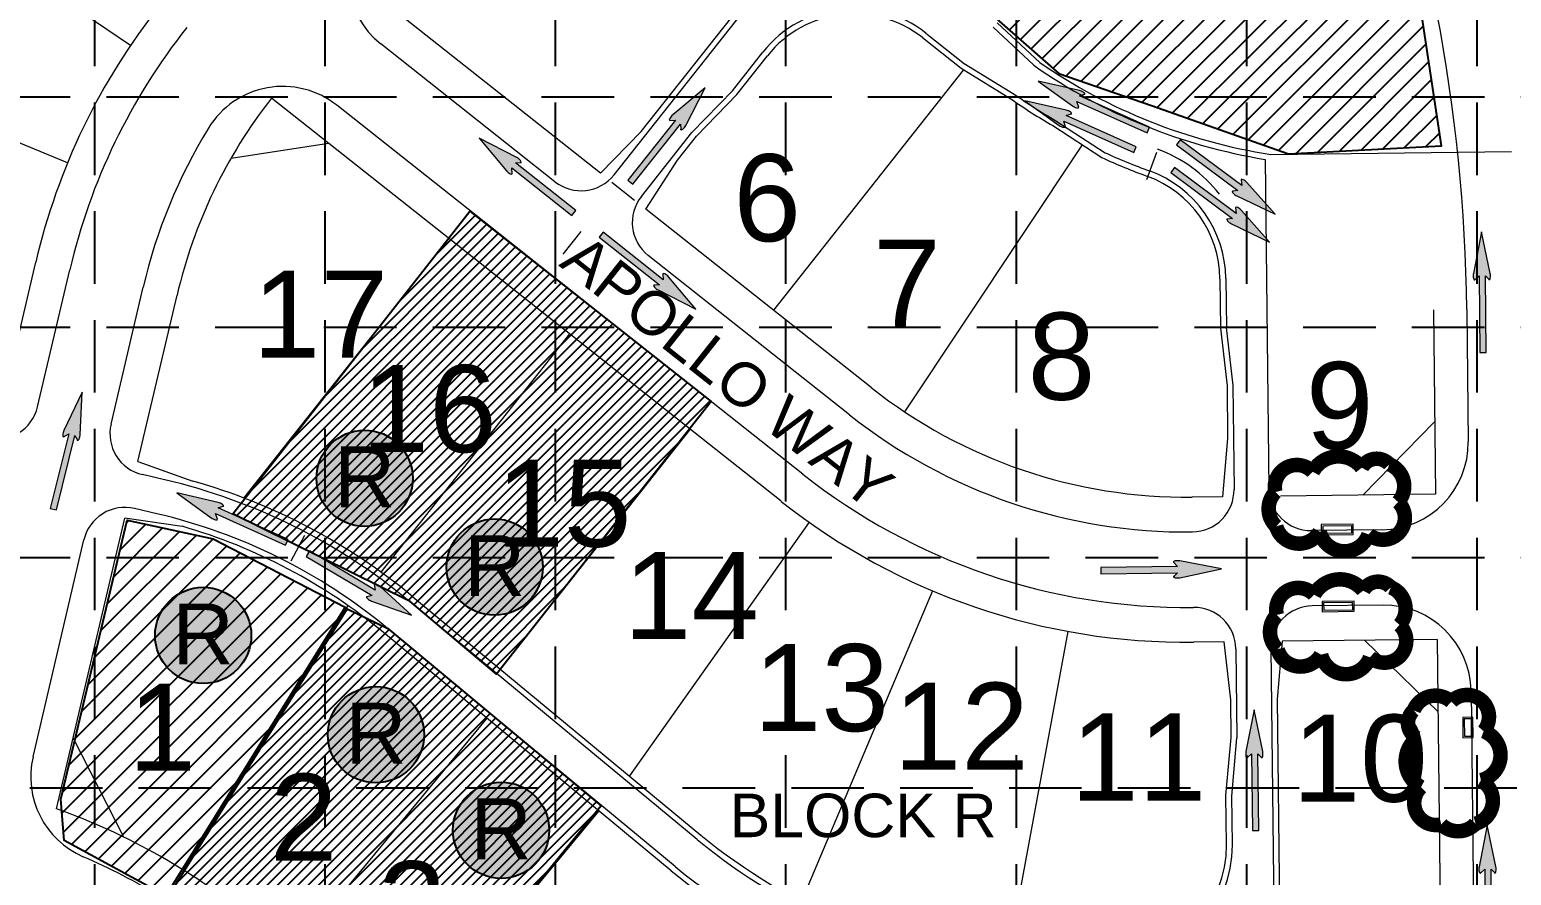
# Model space of a CAD drawing. Header units: inches. Extents: x 5726 to 10817, y 12055 to 15240.
# Drawn here: x 8408 to 8919, y 12902 to 13194 of the extents above; entities that cross this region are included whole.
import ezdxf
from ezdxf.enums import TextEntityAlignment as Align

# ---------------------------------------------------------------- set-up
doc = ezdxf.new("R2010")
doc.units = ezdxf.units.IN
doc.header["$LTSCALE"] = 100
doc.header["$MEASUREMENT"] = 0
doc.linetypes.add('HIDDEN', pattern=[0.375, 0.25, -0.125])
for name, color, linetype in [('10', 7, 'Continuous'), ('27', 150, 'Continuous'), ('29', 150, 'Continuous'), ('30', 7, 'Continuous'), ('8', 7, 'Continuous'), ('BASE', 7, 'Continuous'), ('BLOCK NUMBERS', 7, 'Continuous'), ('FLOW ARROWS', 7, 'Continuous'), ('GRID', 254, 'HIDDEN'), ('INLET PROTECTION', 5, 'Continuous'), ('LOT NUMBERS', 7, 'Continuous'), ('SODDED LOT', 2, 'Continuous'), ('STREET NAMES', 7, 'Continuous')]:
    doc.layers.add(name, color=color, linetype=linetype)
doc.styles.add('ryland', font='ARIAL.TTF', dxfattribs={"height": 25})
doc.styles.get("Standard").update_dxf_attribs({"font": 'ARIAL.TTF', "height": 25})

# ---------------------------------------------------------------- blocks, each defined once
blk = doc.blocks.new('block2')
at = {"layer": 'GRID'}
for p, q in [((8430.74, 15156.29), (8430.74, 12138.33)), ((8510.16, 15156.29), (8510.16, 12138.33)), ((8589.58, 15156.29), (8589.58, 12138.33)), ((8669, 15156.29), (8669, 12138.33)), ((8748.42, 15156.29), (8748.42, 12138.33)), ((8827.84, 15156.29), (8827.84, 12138.33)), ((8907.26, 15156.29), (8907.26, 12138.33)), ((5809.88, 13170.79), (10733.92, 13170.79)), ((5809.88, 13091.37), (10733.92, 13091.37)), ((5809.88, 13011.95), (10733.92, 13011.95)), ((6683.5, 12932.53), (10733.92, 12932.53))]:
    blk.add_line(p, q, dxfattribs=at)
blk = doc.blocks.new('RYLAND')
h = blk.add_hatch(color=81)
h.paths.add_polyline_path([(1.164, -1.048, 1), (-1.408, -1.048, 1)])
h.paths.add_polyline_path([(-1.348, -2.228), (1.104, -2.228), (1.104, 0.21), (-1.348, 0.21)], flags=25)
at = {"color": 5}
blk.add_circle((-0.122, -1.048), 1.286, dxfattribs=at)
at = {"layer": 'BASE', "color": 5, "style": 'ryland'}
blk.add_text('R', height=1.625, dxfattribs=at).set_placement((-0.122, -1.821), align=Align.CENTER)

msp = doc.modelspace()

# ---------------------------------------------------------------- hatches: boundary and pattern name
at = {"layer": 'FLOW ARROWS', "lineweight": 0}
h = msp.add_hatch(color=256, dxfattribs=at)
edge = h.paths.add_edge_path()
edge.add_line((8629.06, 13162.55), (8631.1, 13162.68))
edge.add_line((8631.1, 13162.68), (8614.64, 13141.96))
edge.add_line((8614.64, 13141.96), (8616.33, 13140.63))
edge.add_line((8616.33, 13140.63), (8632.78, 13161.34))
edge.add_line((8632.78, 13161.34), (8632.93, 13159.51))
edge.add_line((8632.93, 13159.51), (8632.93, 13159.51))
edge.add_ellipse((8633.85, 13160.48), major_axis=(-0.87, -1.1), ratio=0.285714, start_angle=342.8173, end_angle=484.7269)
edge.add_line((8634.61, 13160.9), (8634.6, 13160.9))
edge.add_line((8634.6, 13160.9), (8641.29, 13173.89))
edge.add_line((8641.29, 13173.89), (8630.08, 13164.51))
edge.add_line((8630.08, 13164.51), (8630.08, 13164.51))
edge.add_ellipse((8629.82, 13163.67), major_axis=(-0.87, -1.1), ratio=0.285714, start_angle=234.1685, end_angle=374.4967)
edge.add_line((8629.06, 13162.55), (8629.06, 13162.55))
h = msp.add_hatch(color=256, dxfattribs=at)
edge = h.paths.add_edge_path()
edge.add_line((8770.03, 13167.13), (8769.4, 13169.08))
edge.add_line((8769.4, 13169.08), (8793.57, 13158.31))
edge.add_line((8793.57, 13158.31), (8794.43, 13160.28))
edge.add_line((8794.43, 13160.28), (8770.27, 13171.04))
edge.add_line((8770.27, 13171.04), (8772.01, 13171.64))
edge.add_line((8772.01, 13171.64), (8772.01, 13171.64))
edge.add_ellipse((8770.84, 13172.3), major_axis=(1.28, -0.57), ratio=0.285714, start_angle=342.8173, end_angle=484.7269)
edge.add_line((8770.24, 13172.92), (8770.24, 13172.92))
edge.add_line((8770.24, 13172.92), (8756, 13176.16))
edge.add_line((8756, 13176.16), (8767.88, 13167.63))
edge.add_line((8767.88, 13167.63), (8767.88, 13167.63))
edge.add_ellipse((8768.76, 13167.6), major_axis=(1.28, -0.57), ratio=0.285714, start_angle=234.1685, end_angle=374.4967)
edge.add_line((8770.03, 13167.14), (8770.03, 13167.13))
h = msp.add_hatch(color=256, dxfattribs=at)
edge = h.paths.add_edge_path()
edge.add_line((8765.47, 13160.39), (8764.84, 13162.33))
edge.add_line((8764.84, 13162.33), (8789.01, 13151.56))
edge.add_line((8789.01, 13151.56), (8789.87, 13153.53))
edge.add_line((8789.87, 13153.53), (8765.71, 13164.3))
edge.add_line((8765.71, 13164.3), (8767.44, 13164.89))
edge.add_line((8767.44, 13164.89), (8767.45, 13164.89))
edge.add_ellipse((8766.27, 13165.55), major_axis=(1.28, -0.57), ratio=0.285714, start_angle=342.8173, end_angle=484.7269)
edge.add_line((8765.68, 13166.17), (8765.68, 13166.17))
edge.add_line((8765.68, 13166.17), (8751.44, 13169.41))
edge.add_line((8751.44, 13169.41), (8763.32, 13160.89))
edge.add_line((8763.32, 13160.89), (8763.31, 13160.88))
edge.add_ellipse((8764.19, 13160.85), major_axis=(1.28, -0.57), ratio=0.285714, start_angle=234.1685, end_angle=374.4967)
edge.add_line((8765.47, 13160.39), (8765.47, 13160.39))
h = msp.add_hatch(color=256, dxfattribs=at)
edge = h.paths.add_edge_path()
edge.add_line((8574.72, 13144.23), (8574.59, 13146.27))
edge.add_line((8574.59, 13146.27), (8595.34, 13129.85))
edge.add_line((8595.34, 13129.85), (8596.67, 13131.54))
edge.add_line((8596.67, 13131.54), (8575.92, 13147.96))
edge.add_line((8575.92, 13147.96), (8577.75, 13148.1))
edge.add_line((8577.75, 13148.1), (8577.75, 13148.11))
edge.add_ellipse((8576.78, 13149.03), major_axis=(1.1, -0.87), ratio=0.285714, start_angle=342.8173, end_angle=484.7269)
edge.add_line((8576.36, 13149.78), (8576.36, 13149.78))
edge.add_line((8576.36, 13149.78), (8563.36, 13156.44))
edge.add_line((8563.36, 13156.44), (8572.76, 13145.24))
edge.add_line((8572.76, 13145.24), (8572.75, 13145.24))
edge.add_ellipse((8573.6, 13144.99), major_axis=(1.1, -0.87), ratio=0.285714, start_angle=234.1685, end_angle=374.4967)
edge.add_line((8574.72, 13144.23), (8574.72, 13144.23))
h = msp.add_hatch(color=256, dxfattribs=at)
edge = h.paths.add_edge_path()
edge.add_line((8826.01, 13142.17), (8826.2, 13140.13))
edge.add_line((8826.2, 13140.13), (8804.99, 13155.95))
edge.add_line((8804.99, 13155.95), (8803.71, 13154.22))
edge.add_line((8803.71, 13154.22), (8824.91, 13138.41))
edge.add_line((8824.91, 13138.41), (8823.09, 13138.21))
edge.add_line((8823.09, 13138.21), (8823.09, 13138.2))
edge.add_ellipse((8824.09, 13137.31), major_axis=(-1.12, 0.84), ratio=0.285714, start_angle=342.8173, end_angle=484.7269)
edge.add_line((8824.53, 13136.57), (8824.53, 13136.57))
edge.add_line((8824.53, 13136.57), (8837.71, 13130.28))
edge.add_line((8837.71, 13130.28), (8828, 13141.21))
edge.add_line((8828, 13141.21), (8828, 13141.21))
edge.add_ellipse((8827.15, 13141.44), major_axis=(-1.12, 0.84), ratio=0.285714, start_angle=234.1685, end_angle=374.4967)
edge.add_line((8826.01, 13142.17), (8826.01, 13142.17))
h = msp.add_hatch(color=256, dxfattribs=at)
edge = h.paths.add_edge_path()
edge.add_line((8824.11, 13132.57), (8824.3, 13130.53))
edge.add_line((8824.3, 13130.53), (8803.09, 13146.35))
edge.add_line((8803.09, 13146.35), (8801.81, 13144.63))
edge.add_line((8801.81, 13144.63), (8823.01, 13128.81))
edge.add_line((8823.01, 13128.81), (8821.19, 13128.61))
edge.add_line((8821.19, 13128.61), (8821.19, 13128.61))
edge.add_ellipse((8822.19, 13127.71), major_axis=(-1.12, 0.84), ratio=0.285714, start_angle=342.8173, end_angle=484.7269)
edge.add_line((8822.63, 13126.97), (8822.63, 13126.97))
edge.add_line((8822.63, 13126.97), (8835.81, 13120.68))
edge.add_line((8835.81, 13120.68), (8826.1, 13131.61))
edge.add_line((8826.1, 13131.61), (8826.1, 13131.61))
edge.add_ellipse((8825.25, 13131.84), major_axis=(-1.12, 0.84), ratio=0.285714, start_angle=234.1685, end_angle=374.4967)
edge.add_line((8824.11, 13132.57), (8824.11, 13132.57))
h = msp.add_hatch(color=256, dxfattribs=at)
edge = h.paths.add_edge_path()
edge.add_line((8626.7, 13109.72), (8626.83, 13107.68))
edge.add_line((8626.83, 13107.68), (8606.08, 13124.1))
edge.add_line((8606.08, 13124.1), (8604.75, 13122.4))
edge.add_line((8604.75, 13122.4), (8625.49, 13105.99))
edge.add_line((8625.49, 13105.99), (8623.67, 13105.84))
edge.add_line((8623.67, 13105.84), (8623.66, 13105.84))
edge.add_ellipse((8624.64, 13104.92), major_axis=(-1.1, 0.87), ratio=0.285714, start_angle=342.8173, end_angle=484.7269)
edge.add_line((8625.06, 13104.17), (8625.06, 13104.17))
edge.add_line((8625.06, 13104.17), (8638.06, 13097.5))
edge.add_line((8638.06, 13097.5), (8628.66, 13108.7))
edge.add_line((8628.66, 13108.7), (8628.66, 13108.7))
edge.add_ellipse((8627.82, 13108.96), major_axis=(-1.1, 0.87), ratio=0.285714, start_angle=234.1685, end_angle=374.4967)
edge.add_line((8626.69, 13109.72), (8626.7, 13109.72))
h = msp.add_hatch(color=256, dxfattribs=at)
edge = h.paths.add_edge_path()
edge.add_line((8906.52, 13107.67), (8908.03, 13109.06))
edge.add_line((8908.03, 13109.06), (8908.33, 13082.6))
edge.add_line((8908.33, 13082.6), (8910.48, 13082.63))
edge.add_line((8910.48, 13082.63), (8910.18, 13109.08))
edge.add_line((8910.18, 13109.08), (8911.44, 13107.76))
edge.add_line((8911.44, 13107.76), (8911.44, 13107.75))
edge.add_ellipse((8911.55, 13109.09), major_axis=(0.02, -1.4), ratio=0.285714, start_angle=342.8173, end_angle=484.7269)
edge.add_line((8911.87, 13109.89), (8911.87, 13109.89))
edge.add_line((8911.87, 13109.89), (8908.86, 13124.19))
edge.add_line((8908.86, 13124.19), (8906.08, 13109.83))
edge.add_line((8906.08, 13109.83), (8906.07, 13109.84))
edge.add_ellipse((8906.41, 13109.02), major_axis=(0.02, -1.4), ratio=0.285714, start_angle=234.1685, end_angle=374.4967)
edge.add_line((8906.52, 13107.67), (8906.52, 13107.67))
h = msp.add_hatch(color=256, dxfattribs=at)
edge = h.paths.add_edge_path()
edge.add_line((8420.13, 13053.58), (8421.93, 13054.55))
edge.add_line((8421.93, 13054.55), (8415.55, 13028.87))
edge.add_line((8415.55, 13028.87), (8417.64, 13028.36))
edge.add_line((8417.64, 13028.36), (8424.02, 13054.03))
edge.add_line((8424.02, 13054.03), (8424.91, 13052.42))
edge.add_line((8424.91, 13052.42), (8424.91, 13052.42))
edge.add_ellipse((8425.35, 13053.69), major_axis=(-0.34, -1.36), ratio=0.285714, start_angle=342.8173, end_angle=484.7269)
edge.add_line((8425.86, 13054.39), (8425.86, 13054.38))
edge.add_line((8425.86, 13054.38), (8426.56, 13068.98))
edge.add_line((8426.56, 13068.98), (8420.24, 13055.79))
edge.add_line((8420.24, 13055.79), (8420.24, 13055.79))
edge.add_ellipse((8420.36, 13054.92), major_axis=(-0.34, -1.36), ratio=0.285714, start_angle=234.1685, end_angle=374.4967)
edge.add_line((8420.13, 13053.58), (8420.13, 13053.58))
h = msp.add_hatch(color=256, dxfattribs=at)
edge = h.paths.add_edge_path()
edge.add_line((8473.16, 13025.15), (8472.54, 13027.1))
edge.add_line((8472.54, 13027.1), (8496.65, 13016.2))
edge.add_line((8496.65, 13016.2), (8497.53, 13018.16))
edge.add_line((8497.53, 13018.16), (8473.42, 13029.05))
edge.add_line((8473.42, 13029.05), (8475.16, 13029.64))
edge.add_line((8475.16, 13029.64), (8475.16, 13029.64))
edge.add_ellipse((8473.99, 13030.3), major_axis=(1.28, -0.58), ratio=0.285714, start_angle=342.8173, end_angle=484.7269)
edge.add_line((8473.4, 13030.93), (8473.4, 13030.93))
edge.add_line((8473.4, 13030.93), (8459.18, 13034.24))
edge.add_line((8459.18, 13034.24), (8471.01, 13025.66))
edge.add_line((8471.01, 13025.66), (8471.01, 13025.66))
edge.add_ellipse((8471.89, 13025.61), major_axis=(1.28, -0.58), ratio=0.285714, start_angle=234.1685, end_angle=374.4967)
edge.add_line((8473.16, 13025.15), (8473.16, 13025.15))
h = msp.add_hatch(color=256, dxfattribs=at)
edge = h.paths.add_edge_path()
edge.add_line((8527.18, 13002.67), (8527.58, 13000.67))
edge.add_line((8527.58, 13000.67), (8504.84, 13014.21))
edge.add_line((8504.84, 13014.21), (8503.75, 13012.36))
edge.add_line((8503.75, 13012.36), (8526.48, 12998.82))
edge.add_line((8526.48, 12998.82), (8524.68, 12998.43))
edge.add_line((8524.68, 12998.43), (8524.68, 12998.43))
edge.add_ellipse((8525.77, 12997.64), major_axis=(-1.2, 0.72), ratio=0.285714, start_angle=342.8173, end_angle=484.7269)
edge.add_line((8526.29, 12996.95), (8526.28, 12996.95))
edge.add_line((8526.28, 12996.95), (8540.05, 12992.06))
edge.add_line((8540.05, 12992.06), (8529.26, 13001.92))
edge.add_line((8529.26, 13001.92), (8529.26, 13001.92))
edge.add_ellipse((8528.39, 13002.07), major_axis=(-1.2, 0.72), ratio=0.285714, start_angle=234.1685, end_angle=374.4967)
edge.add_line((8527.17, 13002.67), (8527.18, 13002.67))
h = msp.add_hatch(color=256, dxfattribs=at)
edge = h.paths.add_edge_path()
edge.add_line((8802.69, 13010.35), (8804.08, 13008.84))
edge.add_line((8804.08, 13008.84), (8777.62, 13008.54))
edge.add_line((8777.62, 13008.54), (8777.66, 13006.39))
edge.add_line((8777.66, 13006.39), (8804.1, 13006.69))
edge.add_line((8804.1, 13006.69), (8802.78, 13005.43))
edge.add_line((8802.78, 13005.43), (8802.78, 13005.42))
edge.add_ellipse((8804.12, 13005.32), major_axis=(-1.4, -0.02), ratio=0.285714, start_angle=342.8173, end_angle=484.7269)
edge.add_line((8804.92, 13005), (8804.91, 13005))
edge.add_line((8804.91, 13005), (8819.21, 13008.01))
edge.add_line((8819.21, 13008.01), (8804.86, 13010.79))
edge.add_line((8804.86, 13010.79), (8804.86, 13010.79))
edge.add_ellipse((8804.04, 13010.46), major_axis=(-1.4, -0.02), ratio=0.285714, start_angle=234.1685, end_angle=374.4967)
edge.add_line((8802.69, 13010.34), (8802.69, 13010.35))
h = msp.add_hatch(color=256, dxfattribs=at)
edge = h.paths.add_edge_path()
edge.add_line((8828.1, 12942.92), (8829.6, 12944.3))
edge.add_line((8829.6, 12944.3), (8829.91, 12917.85))
edge.add_line((8829.91, 12917.85), (8832.06, 12917.88))
edge.add_line((8832.06, 12917.88), (8831.75, 12944.33))
edge.add_line((8831.75, 12944.33), (8833.02, 12943))
edge.add_line((8833.02, 12943), (8833.02, 12943))
edge.add_ellipse((8833.13, 12944.34), major_axis=(0.02, -1.4), ratio=0.285714, start_angle=342.8173, end_angle=484.7269)
edge.add_line((8833.45, 12945.14), (8833.44, 12945.14))
edge.add_line((8833.44, 12945.14), (8830.44, 12959.44))
edge.add_line((8830.44, 12959.44), (8827.66, 12945.08))
edge.add_line((8827.66, 12945.08), (8827.65, 12945.09))
edge.add_ellipse((8827.99, 12944.27), major_axis=(0.02, -1.4), ratio=0.285714, start_angle=234.1685, end_angle=374.4967)
edge.add_line((8828.1, 12942.92), (8828.1, 12942.92))
h = msp.add_hatch(color=256, dxfattribs=at)
edge = h.paths.add_edge_path()
edge.add_line((8908.47, 12903.19), (8909.98, 12904.58))
edge.add_line((8909.98, 12904.58), (8910.28, 12878.12))
edge.add_line((8910.28, 12878.12), (8912.43, 12878.16))
edge.add_line((8912.43, 12878.16), (8912.13, 12904.61))
edge.add_line((8912.13, 12904.61), (8913.39, 12903.28))
edge.add_line((8913.39, 12903.28), (8913.4, 12903.28))
edge.add_ellipse((8913.5, 12904.62), major_axis=(0.02, -1.4), ratio=0.285714, start_angle=342.8173, end_angle=484.7269)
edge.add_line((8913.82, 12905.42), (8913.82, 12905.42))
edge.add_line((8913.82, 12905.42), (8910.81, 12919.71))
edge.add_line((8910.81, 12919.71), (8908.03, 12905.36))
edge.add_line((8908.03, 12905.36), (8908.03, 12905.36))
edge.add_ellipse((8908.36, 12904.55), major_axis=(0.02, -1.4), ratio=0.285714, start_angle=234.1685, end_angle=374.4967)
edge.add_line((8908.48, 12903.19), (8908.47, 12903.19))
at = {"layer": 'SODDED LOT'}
h = msp.add_hatch(dxfattribs=at)
h.set_pattern_fill('ANSI31', color=256, scale=40, style=0)
h.paths.add_polyline_path([(8821.52, 13381.44), (8724.33, 13259.32), (8714.62, 13235.73), (8718.78, 13223.24), (8728.5, 13209.36), (8763.21, 13178.83), (8795.14, 13167.73), (8842.35, 13151.08), (8895.11, 13153.85), (8879.83, 13255.16), (8852.07, 13328.7)])
h = msp.add_hatch(dxfattribs=at)
h.set_pattern_fill('ANSI31', color=256, scale=20, style=0)
h.paths.add_polyline_path([(8478.49, 13026.97), (8560.13, 13131.34), (8643.29, 13065.68), (8569.38, 12971.71), (8539.55, 12996.81)])
h = msp.add_hatch(dxfattribs=at)
h.set_pattern_fill('ANSI31', color=256, scale=40, style=0)
h.paths.add_polyline_path([(8455.36, 12895.33), (8420.32, 12914.44), (8419.15, 12928.65), (8442.06, 13024.81), (8471.67, 13018.44), (8517.18, 12994.9)])
h = msp.add_hatch(dxfattribs=at)
h.set_pattern_fill('ANSI31', color=256, scale=20, style=0)
h.paths.add_polyline_path([(8454.28, 12891.9), (8517.9, 12994.31), (8531.93, 12987.47), (8605.48, 12926.42), (8530.38, 12834.59), (8478.13, 12877.04)])

# ---------------------------------------------------------------- linework, layer by layer
at = {"layer": '10', "color": 7, "lineweight": 0}
msp.add_line((8836.22, 13150.9), (8919.17, 13151.86), dxfattribs=at)
for points in [[(8853.65, 13019.8), (8864.65, 13019.93), (8864.61, 13023.43), (8853.61, 13023.3)], [(8854.14, 13020.31), (8864.14, 13020.42), (8864.11, 13022.92), (8854.11, 13022.81)], [(8853.96, 12993.3), (8864.96, 12993.43), (8864.92, 12996.93), (8853.92, 12996.8)], [(8854.45, 12993.81), (8864.45, 12993.93), (8864.42, 12996.42), (8854.42, 12996.31)], [(8902.46, 12949.86), (8905.96, 12949.9), (8905.88, 12956.9), (8902.38, 12956.86)], [(8902.96, 12950.37), (8905.46, 12950.4), (8905.39, 12956.4), (8902.89, 12956.37)]]:
    msp.add_lwpolyline(points, close=True, dxfattribs=at)
msp.add_arc((8780.72, 13107.62), 48, 37.946, 69.9801, dxfattribs=at)
at = {"layer": '27', "color": 7, "lineweight": 0}
for p, q in [((8605.18, 13144.38), (8522.84, 13209.54)), ((8756.57, 13182.61), (8741.87, 13196.26)), ((8716.13, 13191.13), (8729.46, 13180.58)), ((8652.2, 13171.57), (8662.75, 13184.91)), ((8729.46, 13180.58), (8746.62, 13170.04)), ((8638.23, 13157.13), (8652.2, 13171.57)), ((8667.48, 13031.33), (8491.82, 13170.32)), ((8605.18, 13144.38), (8619.16, 13158.83)), ((8631.71, 13148.9), (8638.23, 13157.13)), ((8761.08, 13160.81), (8778, 13149.78)), ((8620.87, 13131.97), (8631.71, 13148.9)), ((8698.51, 13070.54), (8620.87, 13131.97)), ((8397.1, 13056.42), (8410.55, 13113.8)), ((8818.71, 13108.06), (8818.91, 13091.06)), ((8445.78, 13045.01), (8459.23, 13102.39)), ((8892.25, 13097.36), (8892.99, 13033.76)), ((8818.91, 13091.06), (8821.14, 13071.08)), ((8821.14, 13071.08), (8821.35, 13052.93)), ((8821.35, 13052.93), (8819.59, 13032.91)), ((8445.78, 13045.01), (8464.63, 13038.32)), ((8892.99, 13033.76), (8839.58, 13033.14)), ((8819.59, 13032.91), (8809.13, 13032.79)), ((8417.73, 12925.35), (8441.22, 13025.54)), ((8461.02, 13022.71), (8441.22, 13025.54)), ((8540.56, 12998.44), (8639.8, 12916.32)), ((8629.6, 12903.99), (8530.36, 12986.11)), ((8820.17, 12982.91), (8809.71, 12982.79)), ((8822.4, 12962.94), (8820.17, 12982.91)), ((8840.16, 12983.14), (8838.4, 12963.12)), ((8893.57, 12983.76), (8840.16, 12983.14)), ((8893.57, 12983.76), (8900.03, 12426.8)), ((8822.55, 12949.94), (8822.4, 12962.94)), ((8838.4, 12963.12), (8839.45, 12872.13)), ((8820.78, 12929.91), (8822.55, 12949.94)), ((8820.98, 12912.92), (8820.78, 12929.91))]:
    msp.add_line(p, q, dxfattribs=at)
for centre, radius, start, end in [((8629.61, 13062.44), 225, 141.6469, 166.8063), ((8692.55, 13161.33), 38, 51.6469, 141.6469), ((8865.62, 13340.63), 192, 235.3906, 261.1919), ((8629.61, 13062.44), 175, 141.9423, 166.8063), ((8865.62, 13340.63), 208, 235.1024, 239.8293), ((8865.62, 13340.63), 210, 245.3406, 249.9801), ((8780.72, 13107.62), 38, 0.6645, 69.9801), ((8807.1, 13207.77), 175, 231.6469, 270.6645), ((8407.96, 12838.19), 208, 50.3941, 74.1891), ((8807.1, 13207.77), 225, 231.6469, 270.6645), ((8407.96, 12838.19), 192, 50.3941, 73.9572), ((8342.35, 12713.35), 225, 50.3941, 70.4269), ((8762.2, 13064.24), 192, 230.3941, 265.2955), ((8782.98, 12912.47), 38, 270.6645, 0.6645), ((8762.2, 13064.24), 208, 230.3941, 270.6645)]:
    msp.add_arc(centre, radius, start, end, dxfattribs=at)
at = {"layer": '29', "color": 7, "lineweight": 0}
for p, q in [((8619.16, 13158.83), (8717.47, 13283.07)), ((8443.21, 13188.46), (8353.79, 13248.91)), ((8421.51, 13147.99), (8310.16, 13193.76)), ((8730.25, 13179.96), (8664.78, 13097.22)), ((8710.07, 13062.13), (8771.37, 13154.15)), ((8482.26, 13032.46), (8553.03, 13121.89)), ((8529.62, 13006.89), (8594.59, 13089.01)), ((8570.75, 12973.46), (8636.15, 13056.12)), ((8677.08, 13024.14), (8615.16, 12936.7)), ((8719.61, 13000.48), (8674.45, 12893.47)), ((8461.4, 12904.28), (8518.21, 12995.37)), ((8766.24, 12986.52), (8745.27, 12872.99)), ((8566.05, 12956.57), (8499.11, 12875.68)), ((8604.57, 12924.7), (8537.64, 12843.8))]:
    msp.add_line(p, q, dxfattribs=at)
at = {"layer": '30', "color": 7, "lineweight": 0}
for p, q in [((8477.87, 13149.61), (8511.42, 13154.81)), ((8867.99, 13033.47), (8892.7, 13058.76)), ((8868.57, 12983.47), (8893.86, 12958.76)), ((8423.44, 12949.69), (8440.77, 12915.68))]:
    msp.add_line(p, q, dxfattribs=at)
at = {"layer": '8', "color": 7, "linetype": 'Continuous', "lineweight": 0}
for p, q in [((8609.87, 13143.86), (8719.1, 13281.9)), ((8717.37, 13192.7), (8730.7, 13182.15)), ((8740.56, 13194.75), (8754.51, 13181.6)), ((8589.5, 13141.49), (8529.51, 13188.96)), ((8650.64, 13172.82), (8661.18, 13186.15)), ((8730.51, 13182.28), (8747.72, 13171.71)), ((8636.72, 13158.45), (8650.77, 13172.97)), ((8674.93, 13040.74), (8514.28, 13167.86)), ((8762.13, 13162.51), (8779.09, 13151.46)), ((8619.28, 13136.42), (8636.72, 13158.45)), ((8834.24, 13149.19), (8835.56, 13035.59)), ((8691.06, 13061.13), (8621.66, 13116.05)), ((8411.18, 13063.91), (8422.24, 13111.06)), ((8436.49, 13057.97), (8447.55, 13105.13)), ((8820.71, 13108.08), (8820.91, 13091.08)), ((8903.75, 13097.49), (8904.28, 13051.89)), ((8820.9, 13091.28), (8823.14, 13071.21)), ((8823.14, 13071.21), (8823.56, 13035.45)), ((8454.97, 13038.75), (8447.3, 13040.55)), ((8452.23, 13027.06), (8444.56, 13028.86)), ((8874.63, 13021.54), (8850.22, 13021.26)), ((8409.6, 12943.24), (8427.14, 13018.06)), ((8638.53, 12914.78), (8539.28, 12996.9)), ((8874.93, 12995.55), (8850.52, 12995.26)), ((8630.88, 12905.53), (8531.63, 12987.65)), ((8824.19, 12980.46), (8824.55, 12949.86)), ((8836.19, 12980.6), (8837.44, 12872.92)), ((8905.28, 12965.9), (8911.32, 12444.93)), ((8822.77, 12929.74), (8824.55, 12949.86)), ((8822.98, 12912.94), (8822.78, 12929.94))]:
    msp.add_line(p, q, dxfattribs=at)
for centre, radius, start, end in [((8322.29, 13090.75), 581.5, 0.66446, 41.03475), ((8548.13, 13212.48), 30, 141.6469, 231.6469), ((8692.55, 13161.33), 40, 51.6469, 141.6469), ((8629.61, 13062.44), 213, 141.6469, 166.8063), ((8865.62, 13340.63), 194, 235.0588, 260.6912), ((8495.66, 13144.33), 30, 51.6469, 148.5618), ((8865.62, 13340.63), 206, 235.0863, 239.8434), ((8629.61, 13062.44), 187, 148.5618, 166.8063), ((8865.62, 13340.63), 208, 245.3406, 249.9801), ((8598.5, 13152.86), 14.5, 231.6469, 321.6469), ((8780.72, 13107.62), 40, 0.6645, 69.9801), ((8630.65, 13127.42), 14.5, 141.6469, 231.6469), ((8397.06, 13067.22), 14.5, 256.8063, 346.8063), ((8807.1, 13207.77), 187, 231.6469, 270.6512), ((8450.61, 13054.66), 14.5, 166.8063, 256.8063), ((8874.28, 13051.54), 30, 270.6645, 0.6645), ((8407.96, 12838.19), 206, 50.3941, 76.8063), ((8807.1, 13207.77), 213, 231.6469, 270.6544), ((8809.06, 13035.29), 14.5, 270.6512, 0.6645), ((8850.06, 13035.76), 14.5, 180.6645, 270.6645), ((8441.25, 13014.75), 14.5, 76.8063, 166.8063), ((8407.96, 12838.19), 194, 50.3941, 76.8063), ((8809.7, 12980.29), 14.5, 0.6645, 90.6544), ((8850.69, 12980.76), 14.5, 90.6645, 180.6645), ((8875.28, 12965.55), 30, 0.6645, 90.6645), ((8438.81, 12936.39), 30, 166.8063, 246.6139), ((8762.2, 13064.24), 194, 230.3941, 265.3404), ((8782.98, 12912.47), 40, 270.6645, 0.6645), ((8342.35, 12713.35), 213, 50.3941, 66.6139), ((8762.2, 13064.24), 206, 230.3941, 270.6645)]:
    msp.add_arc(centre, radius, start, end, dxfattribs=at)
at = {"layer": 'FLOW ARROWS', "lineweight": 0}
for p, q in [((8641.29, 13173.89), (8630.08, 13164.51)), ((8634.6, 13160.9), (8641.29, 13173.89)), ((8770.24, 13172.92), (8756, 13176.16)), ((8756, 13176.16), (8767.88, 13167.63)), ((8770.24, 13172.92), (8770.24, 13172.92)), ((8770.27, 13171.04), (8772.01, 13171.64)), ((8772.01, 13171.64), (8772.01, 13171.64)), ((8765.68, 13166.17), (8751.44, 13169.41)), ((8751.44, 13169.41), (8763.32, 13160.89)), ((8767.88, 13167.63), (8767.88, 13167.63)), ((8770.03, 13167.13), (8769.4, 13169.08)), ((8769.4, 13169.08), (8793.57, 13158.31)), ((8770.03, 13167.14), (8770.03, 13167.13)), ((8770.03, 13167.13), (8770.03, 13167.13)), ((8794.43, 13160.28), (8770.27, 13171.04)), ((8631.1, 13162.68), (8614.64, 13141.96)), ((8616.33, 13140.63), (8632.78, 13161.34)), ((8629.06, 13162.55), (8631.1, 13162.68)), ((8629.06, 13162.55), (8629.06, 13162.55)), ((8629.06, 13162.55), (8629.06, 13162.55)), ((8630.08, 13164.51), (8630.08, 13164.51)), ((8632.78, 13161.34), (8632.93, 13159.51)), ((8765.47, 13160.39), (8764.84, 13162.33)), ((8764.84, 13162.33), (8789.01, 13151.56)), ((8765.68, 13166.17), (8765.68, 13166.17)), ((8765.71, 13164.3), (8767.44, 13164.89)), ((8789.87, 13153.53), (8765.71, 13164.3)), ((8767.44, 13164.89), (8767.45, 13164.89)), ((8576.36, 13149.78), (8563.36, 13156.44)), ((8563.36, 13156.44), (8572.76, 13145.24)), ((8632.93, 13159.51), (8632.93, 13159.51)), ((8634.61, 13160.9), (8634.6, 13160.9)), ((8763.32, 13160.89), (8763.31, 13160.88)), ((8765.47, 13160.39), (8765.47, 13160.39)), ((8765.47, 13160.39), (8765.47, 13160.39)), ((8793.57, 13158.31), (8794.43, 13160.28)), ((8789.01, 13151.56), (8789.87, 13153.53)), ((8796.85, 13151.5), (8793.43, 13142.11)), ((8804.99, 13155.95), (8803.71, 13154.22)), ((8803.71, 13154.22), (8824.91, 13138.41)), ((8826.2, 13140.13), (8804.99, 13155.95)), ((8574.72, 13144.23), (8574.59, 13146.27)), ((8574.59, 13146.27), (8595.34, 13129.85)), ((8575.92, 13147.96), (8577.75, 13148.1)), ((8596.67, 13131.54), (8575.92, 13147.96)), ((8576.36, 13149.78), (8576.36, 13149.78)), ((8577.75, 13148.1), (8577.75, 13148.11)), ((8803.09, 13146.35), (8801.81, 13144.63)), ((8824.3, 13130.53), (8803.09, 13146.35)), ((8572.76, 13145.24), (8572.75, 13145.24)), ((8574.72, 13144.23), (8574.72, 13144.23)), ((8574.72, 13144.23), (8574.72, 13144.23)), ((8609.11, 13141.28), (8616.95, 13135.08)), ((8614.64, 13141.96), (8616.33, 13140.63)), ((8801.81, 13144.63), (8823.01, 13128.81)), ((8826.01, 13142.17), (8826.2, 13140.13)), ((8826.01, 13142.17), (8826.01, 13142.17)), ((8826.01, 13142.17), (8826.01, 13142.17)), ((8837.71, 13130.28), (8828, 13141.21)), ((8828, 13141.21), (8828, 13141.21)), ((8824.91, 13138.41), (8823.09, 13138.21)), ((8823.09, 13138.21), (8823.09, 13138.2)), ((8824.53, 13136.57), (8824.53, 13136.57)), ((8824.53, 13136.57), (8837.71, 13130.28)), ((8595.34, 13129.85), (8596.67, 13131.54)), ((8824.11, 13132.57), (8824.3, 13130.53)), ((8824.11, 13132.57), (8824.11, 13132.57)), ((8824.11, 13132.57), (8824.11, 13132.57)), ((8835.81, 13120.68), (8826.1, 13131.61)), ((8826.1, 13131.61), (8826.1, 13131.61)), ((8823.01, 13128.81), (8821.19, 13128.61)), ((8821.19, 13128.61), (8821.19, 13128.61)), ((8822.63, 13126.97), (8822.63, 13126.97)), ((8822.63, 13126.97), (8835.81, 13120.68)), ((8598.45, 13124.34), (8592.24, 13116.5)), ((8606.08, 13124.1), (8604.75, 13122.4)), ((8604.75, 13122.4), (8625.49, 13105.99)), ((8626.83, 13107.68), (8606.08, 13124.1)), ((8908.86, 13124.19), (8906.08, 13109.83)), ((8911.87, 13109.89), (8908.86, 13124.19)), ((8623.67, 13105.84), (8623.66, 13105.84)), ((8625.49, 13105.99), (8623.67, 13105.84)), ((8626.69, 13109.72), (8626.7, 13109.72)), ((8626.7, 13109.72), (8626.83, 13107.68)), ((8626.7, 13109.72), (8626.7, 13109.72)), ((8638.06, 13097.5), (8628.66, 13108.7)), ((8628.66, 13108.7), (8628.66, 13108.7)), ((8906.08, 13109.83), (8906.07, 13109.84)), ((8906.52, 13107.67), (8908.03, 13109.06)), ((8906.52, 13107.67), (8906.52, 13107.67)), ((8906.52, 13107.67), (8906.52, 13107.67)), ((8908.03, 13109.06), (8908.33, 13082.6)), ((8910.48, 13082.63), (8910.18, 13109.08)), ((8910.18, 13109.08), (8911.44, 13107.76)), ((8911.44, 13107.76), (8911.44, 13107.75)), ((8911.87, 13109.89), (8911.87, 13109.89)), ((8625.06, 13104.17), (8625.06, 13104.17)), ((8625.06, 13104.17), (8638.06, 13097.5)), ((8908.33, 13082.6), (8910.48, 13082.63)), ((8426.56, 13068.98), (8420.24, 13055.79)), ((8425.86, 13054.38), (8426.56, 13068.98)), ((8421.93, 13054.55), (8415.55, 13028.87)), ((8417.64, 13028.36), (8424.02, 13054.03)), ((8420.13, 13053.58), (8421.93, 13054.55)), ((8420.24, 13055.79), (8420.24, 13055.79)), ((8424.02, 13054.03), (8424.91, 13052.42)), ((8425.86, 13054.39), (8425.86, 13054.38)), ((8420.13, 13053.58), (8420.13, 13053.58)), ((8420.13, 13053.58), (8420.13, 13053.58)), ((8424.91, 13052.42), (8424.91, 13052.42)), ((8473.4, 13030.93), (8459.18, 13034.24)), ((8459.18, 13034.24), (8471.01, 13025.66)), ((8415.55, 13028.87), (8417.64, 13028.36)), ((8473.4, 13030.93), (8473.4, 13030.93)), ((8473.42, 13029.05), (8475.16, 13029.64)), ((8497.53, 13018.16), (8473.42, 13029.05)), ((8475.16, 13029.64), (8475.16, 13029.64)), ((8471.01, 13025.66), (8471.01, 13025.66)), ((8473.16, 13025.15), (8472.54, 13027.1)), ((8472.54, 13027.1), (8496.65, 13016.2)), ((8473.16, 13025.15), (8473.16, 13025.15)), ((8473.16, 13025.15), (8473.16, 13025.15)), ((8496.65, 13016.2), (8497.53, 13018.16)), ((8498.63, 13010.82), (8503.28, 13019.68)), ((8504.84, 13014.21), (8503.75, 13012.36)), ((8527.58, 13000.67), (8504.84, 13014.21)), ((8503.75, 13012.36), (8526.48, 12998.82)), ((8804.08, 13008.84), (8777.62, 13008.54)), ((8777.62, 13008.54), (8777.66, 13006.39)), ((8802.69, 13010.35), (8804.08, 13008.84)), ((8802.69, 13010.34), (8802.69, 13010.35)), ((8802.69, 13010.35), (8802.69, 13010.35)), ((8819.21, 13008.01), (8804.86, 13010.79)), ((8804.86, 13010.79), (8804.86, 13010.79)), ((8804.91, 13005), (8819.21, 13008.01)), ((8777.66, 13006.39), (8804.1, 13006.69)), ((8804.1, 13006.69), (8802.78, 13005.43)), ((8802.78, 13005.43), (8802.78, 13005.42)), ((8804.92, 13005), (8804.91, 13005)), ((8526.48, 12998.82), (8524.68, 12998.43)), ((8524.68, 12998.43), (8524.68, 12998.43)), ((8527.17, 13002.67), (8527.18, 13002.67)), ((8527.18, 13002.67), (8527.58, 13000.67)), ((8527.18, 13002.67), (8527.18, 13002.67)), ((8540.05, 12992.06), (8529.26, 13001.92)), ((8529.26, 13001.92), (8529.26, 13001.92)), ((8526.29, 12996.95), (8526.28, 12996.95)), ((8526.28, 12996.95), (8540.05, 12992.06)), ((8830.44, 12959.44), (8827.66, 12945.08)), ((8833.44, 12945.14), (8830.44, 12959.44)), ((8827.66, 12945.08), (8827.65, 12945.09)), ((8828.1, 12942.92), (8829.6, 12944.3)), ((8828.1, 12942.92), (8828.1, 12942.92)), ((8828.1, 12942.92), (8828.1, 12942.92)), ((8829.6, 12944.3), (8829.91, 12917.85)), ((8832.06, 12917.88), (8831.75, 12944.33)), ((8831.75, 12944.33), (8833.02, 12943)), ((8833.02, 12943), (8833.02, 12943)), ((8833.45, 12945.14), (8833.44, 12945.14)), ((8829.91, 12917.85), (8832.06, 12917.88)), ((8910.81, 12919.71), (8908.03, 12905.36)), ((8913.82, 12905.42), (8910.81, 12919.71)), ((8908.03, 12905.36), (8908.03, 12905.36)), ((8908.47, 12903.19), (8909.98, 12904.58)), ((8908.48, 12903.19), (8908.47, 12903.19)), ((8908.47, 12903.19), (8908.47, 12903.19)), ((8909.98, 12904.58), (8910.28, 12878.12)), ((8912.43, 12878.16), (8912.13, 12904.61)), ((8912.13, 12904.61), (8913.39, 12903.28)), ((8913.39, 12903.28), (8913.4, 12903.28)), ((8913.82, 12905.42), (8913.82, 12905.42))]:
    msp.add_line(p, q, dxfattribs=at)
for centre, major_axis, start_param, end_param in [((8770.84, 13172.3), (1.28, -0.57), 5.983291, 8.460081), ((8768.76, 13167.6), (1.28, -0.57), 4.087011, 6.536201), ((8629.82, 13163.67), (-0.87, -1.1), 4.087011, 6.536201), ((8766.27, 13165.55), (1.28, -0.57), 5.983291, 8.460081), ((8633.85, 13160.48), (-0.87, -1.1), 5.983291, 8.460081), ((8764.19, 13160.85), (1.28, -0.57), 4.087011, 6.536201), ((8576.78, 13149.03), (1.1, -0.87), 5.983291, 8.460081), ((8573.6, 13144.99), (1.1, -0.87), 4.087011, 6.536201), ((8827.15, 13141.44), (-1.12, 0.84), 4.087011, 6.536201), ((8824.09, 13137.31), (-1.12, 0.84), 5.983291, 8.460081), ((8825.25, 13131.84), (-1.12, 0.84), 4.087011, 6.536201), ((8822.19, 13127.71), (-1.12, 0.84), 5.983291, 8.460081), ((8624.64, 13104.92), (-1.1, 0.87), 5.983291, 8.460081), ((8627.82, 13108.96), (-1.1, 0.87), 4.087011, 6.536201), ((8906.41, 13109.02), (0.02, -1.4), 4.087011, 6.536201), ((8911.55, 13109.09), (0.02, -1.4), 5.983291, 8.460081), ((8420.36, 13054.92), (-0.34, -1.36), 4.087011, 6.536201), ((8425.35, 13053.69), (-0.34, -1.36), 5.983291, 8.460081), ((8473.99, 13030.3), (1.28, -0.58), 5.983291, 8.460081), ((8471.89, 13025.61), (1.28, -0.58), 4.087011, 6.536201), ((8804.04, 13010.46), (-1.4, -0.02), 4.087011, 6.536201), ((8528.39, 13002.07), (-1.2, 0.72), 4.087011, 6.536201), ((8804.12, 13005.32), (-1.4, -0.02), 5.983291, 8.460081), ((8525.77, 12997.64), (-1.2, 0.72), 5.983291, 8.460081), ((8827.99, 12944.27), (0.02, -1.4), 4.087011, 6.536201), ((8833.13, 12944.34), (0.02, -1.4), 5.983291, 8.460081), ((8908.36, 12904.55), (0.02, -1.4), 4.087011, 6.536201), ((8913.5, 12904.62), (0.02, -1.4), 5.983291, 8.460081)]:
    msp.add_ellipse(centre, major_axis=major_axis, ratio=0.285714, start_param=start_param, end_param=end_param, dxfattribs=at)
for p in [(8772.01, 13171.64), (8767.44, 13164.89), (8632.93, 13159.51), (8577.75, 13148.1), (8823.09, 13138.21), (8821.19, 13128.61), (8623.67, 13105.84), (8911.44, 13107.76), (8424.91, 13052.42), (8475.16, 13029.64), (8802.78, 13005.43), (8524.68, 12998.43), (8833.02, 12943), (8913.39, 12903.28)]:
    msp.add_point(p, dxfattribs=at)
at = {"layer": 'INLET PROTECTION', "color": 170, "const_width": 5}
for points in [[(8850.68, 13041.5, 0.520567), (8850.68, 13041.5, 0.765195), (8837.81, 13034.54, 0.417879), (8838.07, 13022.71, 0.6649), (8853.07, 13020.86, 0.744833), (8869.95, 13019.94, 0.975642), (8880.13, 13031.08, 0.520567), (8877.13, 13044.06, 0.520567), (8867.58, 13042.91, 0.540264), (8850.68, 13041.5)], [(8851.16, 12999.14, 0.520567), (8851.16, 12999.14, 0.765195), (8838.29, 12992.18, 0.417879), (8838.55, 12980.34, 0.6649), (8853.55, 12978.49, 0.744833), (8870.43, 12977.57, 0.975642), (8880.61, 12988.71, 0.520567), (8877.61, 13001.69, 0.520567), (8868.06, 13000.54, 0.540264), (8851.16, 12999.14)], [(8888.01, 12932.84, 0.520567), (8888.01, 12932.84, 0.765195), (8894.97, 12919.96, 0.417879), (8906.81, 12920.23, 0.6649), (8908.65, 12935.22, 0.744833), (8909.58, 12952.11, 0.975642), (8898.44, 12962.28, 0.520567), (8885.46, 12959.29, 0.520567), (8886.6, 12949.74, 0.540264), (8888.01, 12932.84)]]:
    msp.add_lwpolyline(points, format="xyb", close=True, dxfattribs=at)
at = {"layer": 'SODDED LOT'}
for points in [[(8821.52, 13381.44), (8724.33, 13259.32), (8714.62, 13235.73), (8718.78, 13223.24), (8728.5, 13209.36), (8763.21, 13178.83), (8795.14, 13167.73), (8842.35, 13151.08), (8895.11, 13153.85), (8879.83, 13255.16), (8852.07, 13328.7)], [(8478.49, 13026.97), (8560.13, 13131.34), (8643.29, 13065.68), (8569.38, 12971.71), (8539.55, 12996.81)], [(8455.36, 12895.33), (8420.32, 12914.44), (8419.15, 12928.65), (8442.06, 13024.81), (8471.67, 13018.44), (8517.18, 12994.9)], [(8454.28, 12891.9), (8517.9, 12994.31), (8531.93, 12987.47), (8605.48, 12926.42), (8530.38, 12834.59), (8478.13, 12877.04)]]:
    msp.add_lwpolyline(points, close=True, dxfattribs=at)

# ---------------------------------------------------------------- block references
at = {"color": 7, "xscale": 12.89581535787147, "yscale": 12.89581535787147, "zscale": 12.89581535787147}
for p in [(8525.46, 13052.77), (8570.28, 13022.17), (8469.81, 12998.63), (8529.35, 12964.41), (8572.5, 12931.48)]:
    msp.add_blockref('RYLAND', p, dxfattribs=at)
at = {"layer": 'GRID', "color": 84}
msp.add_blockref('block2', (0, 0), dxfattribs=at)

# ---------------------------------------------------------------- texts
at = {"layer": 'BLOCK NUMBERS', "color": 7, "lineweight": 0}
msp.add_text('BLOCK R', height=15, dxfattribs=at).set_placement((8649.73, 12923.08), align=Align.MIDDLE_LEFT)
at = {"layer": 'LOT NUMBERS', "color": 7, "lineweight": 0}
for s, p in [('6', (8650.99, 13135.96)), ('7', (8699.17, 13106.5)), ('17', (8485.35, 13095.88)), ('8', (8752.43, 13081.34)), ('9', (8848.31, 13064.34)), ('16', (8522.81, 13063.28)), ('15', (8569.24, 13030.69)), ('14', (8613.22, 12998.9)), ('13', (8658.02, 12967.12)), ('1', (8442.43, 12953.49)), ('12', (8706.24, 12953.81)), ('11', (8767.32, 12943.22)), ('10', (8843.71, 12942.8)), ('2', (8491.23, 12922.43)), ('3', (8528.7, 12892.28))]:
    msp.add_text(s, height=30, dxfattribs=at).set_placement(p, align=Align.MIDDLE_LEFT)
at = {"layer": 'STREET NAMES', "color": 7, "lineweight": 0}
msp.add_text('APOLLO WAY', height=15, rotation=321.6469, dxfattribs=at).set_placement((8644.38, 13070.07), align=Align.CENTER)

doc.saveas('drawing.dxf')
